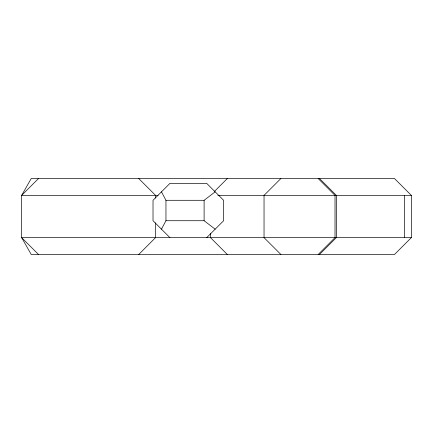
<?xml version="1.0" encoding="UTF-8"?>
<svg xmlns="http://www.w3.org/2000/svg" width="433" height="433" viewBox="0 0 433 433"><rect width="100%" height="100%" fill="white"/><g stroke="black" fill="none" stroke-linecap="round" stroke-linejoin="round"><path stroke-width="0.65" d="M161.466 229.171L165.958 220.722L165.958 200.295L161.466 191.846M38.548 178.483L21.65 195.38L21.65 237.62L31.246 254.517L394.452 254.517L411.35 237.62L411.35 195.38L394.452 178.483L31.246 178.483L21.65 195.38L158.094 195.38M138.668 254.517L155.566 237.62L155.566 222.871M214.227 191.624L227.368 178.483M206.725 237.62L223.623 220.722L223.623 200.295L206.725 183.397L169.915 183.397L153.017 200.295L153.017 220.722L169.915 237.62M280.936 178.483L264.038 195.38L264.038 237.62L280.936 254.517M318.12 254.517L335.018 237.62L335.018 195.38L318.12 178.483M319.462 254.517L336.354 237.62L336.354 195.38L319.462 178.483M165.958 200.295L204.105 200.295L215.174 191.846M217.837 195.38L411.35 195.38M165.958 220.722L204.105 220.722L215.174 229.171M411.35 237.62L21.65 237.62L38.548 254.517M227.368 254.517L210.476 237.62L210.476 233.598M138.668 178.483L155.566 195.38L155.566 198.06M404.655 195.38L404.655 237.62M204.105 200.295L204.105 220.722"/></g></svg>
